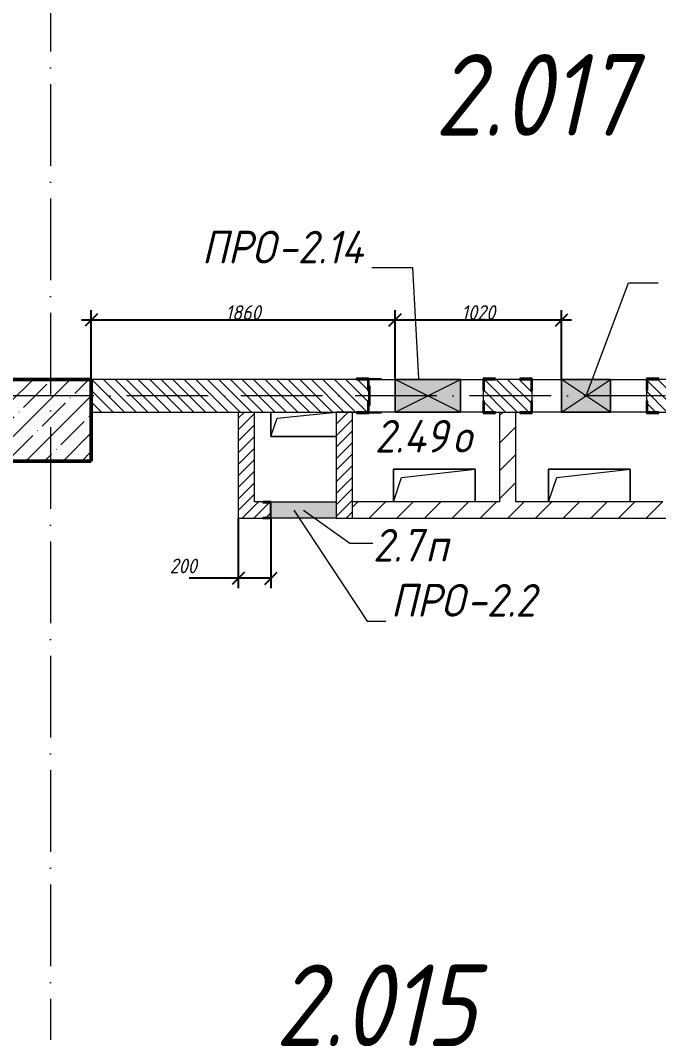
# Model space of a CAD drawing. Header units: millimetres. Extents: x -401725 to 250493, y 305116 to 802890.
# Drawn here: x 32656 to 36566, y 381086 to 387285 of the extents above; entities that cross this region are included whole.
import ezdxf

# ---------------------------------------------------------------- set-up
doc = ezdxf.new("R2010")
doc.units = ezdxf.units.MM
doc.linetypes.add('50_200_ШТРИХ_1Т_ш5_п1_п1_', pattern=[700, 500, -100, 0, -100])
for name, color, linetype, lineweight in [('A-____-____-DIMS', 7, 'Continuous', 9), ('A-DETL-GENF-OTLN', 7, 'Continuous', 9), ('A-FLOR-____-OTLN', 7, 'Continuous', 9), ('A-GENM-____-IDEN', 7, 'Continuous', 9), ('A-GENM-____-MCUT', 7, 'Continuous', 25), ('A-GENM-____-OTLN', 7, 'Continuous', 9), ('A-GENM-____-OTLN-1', 7, 'Continuous', 25), ('A-GLAZ-____-IDEN', 7, 'Continuous', 9), ('A-GLAZ-____-OTLN', 7, 'Continuous', 9), ('A-WALL-____-MCUT', 7, 'Continuous', 13), ('A-WALL-____-PATT-1', 7, 'Continuous', 9), ('A-WALL-FNSH-MCUT-1', 7, 'Continuous', 9), ('I-WALL-____-OTLN', 7, 'Continuous', 9), ('S-COLS-____-MCUT', 7, 'Continuous', 50), ('S-COLS-____-OTLN', 7, 'Continuous', 9), ('S-GRID-____-OTLN-1', 7, '50_200_ШТРИХ_1Т_ш5_п1_п1_', 9), ('Марки помещений', 7, 'Continuous', 9)]:
    doc.layers.add(name, color=color, linetype=linetype, lineweight=lineweight)
doc.styles.add('ISOCPEUR_I_11', font='isocpeui.ttf', dxfattribs={"width": 0.9, "height": 200})
doc.styles.add('ISOCPEUR_I_2', font='isocpeui.ttf', dxfattribs={"width": 0.85, "height": 2.3})
doc.styles.add('ISOCPEUR_I_7', font='isocpeui.ttf', dxfattribs={"width": 0.9, "height": 90})
doc.dimstyles.new('ISO-1_8_0_9К_СРЕДНИЙ_Кладочные_1', dxfattribs={"dimscale": 304.8, "dimtxt": 89.638306, "dimasz": 0.246063, "dimexe": 0.19685, "dimexo": 0, "dimgap": 0, "dimtad": 1, "dimdec": 3, "dimrnd": 0.001, "dimdsep": 46, "dimtxsty": 'ISOCPEUR_I_7', "dimblk1": 'OBLIQUE', "dimblk2": 'OBLIQUE', "dimsah": 1, "dimcen": 0.09, "dimdle": 0.19685, "dimazin": 0, "dimtfac": 1, "dimtdec": 4, "dimtix": 1, "dimtmove": 0, "dimatfit": 3, "dimfxl": 1, "dimtvp": 1, "dimtolj": 1, "dimtzin": 0, "dimarcsym": 2})
doc.dimstyles.new('ISO-1_8_0_9К_СРЕДНИЙ_Кладочные_2', dxfattribs={"dimscale": 304.8, "dimtxt": 89.638306, "dimasz": 0.246063, "dimexe": 0.19685, "dimexo": 0, "dimgap": 0, "dimtad": 1, "dimdec": 3, "dimrnd": 0.001, "dimdsep": 46, "dimtxsty": 'ISOCPEUR_I_7', "dimblk1": 'OBLIQUE', "dimblk2": 'OBLIQUE', "dimsah": 1, "dimcen": 0.09, "dimdle": 0.19685, "dimazin": 0, "dimtfac": 1, "dimtdec": 4, "dimtix": 1, "dimtmove": 1, "dimatfit": 3, "dimfxl": 1, "dimtvp": 1, "dimtolj": 1, "dimtzin": 0, "dimarcsym": 2})
pattern_1 = [(45, (-15659.08, 321904.7), (-84.85281, 84.85281), [])]
pattern_2 = [(45, (-15659.08, 321904.697), (-35.35534, 35.35534), [])]

# ---------------------------------------------------------------- blocks, each defined once
blk = doc.blocks.new('BSC_Колонна _Прямоугольная - 500х500-V46-АР1_План отверстий 2 этажа в осях 1-64_Ю-ЯЯ')
at = {"layer": 'S-COLS-____-OTLN'}
h = blk.add_hatch(dxfattribs=at)
h.set_pattern_fill('FP_56', color=256, style=0, pattern_type=2)
h.set_pattern_definition([(45, (-48500, -62931.04), (-114.04925, 114.04925), []), (45, (-48385.95, -62931.04), (-114.04925, 114.04925), [201.613, -40.323, 3.353, -36.97])])
h.paths.add_polyline_path([(-250, -250), (250, -250), (250, 250), (-250, 250)], flags=0)
at = {"layer": 'S-COLS-____-MCUT'}
for p, q in [((250, 250), (-250, 250)), ((-250, 250), (-250, -250)), ((250, -250), (250, 250)), ((-250, -250), (250, -250))]:
    blk.add_line(p, q, dxfattribs=at)
blk = doc.blocks.new('154_Стойка_СКБ_Уголок - СМ-2180_200-28268025-АР1_План отверстий 2 этажа в осях 1-64_Ю-ЯЯ')
at = {"layer": 'A-GENM-____-MCUT'}
for p, q in [((125, 156), (125, 81)), ((200, 156), (125, 156)), ((131, 81), (131, 150)), ((131, 150), (200, 150)), ((200, 150), (200, 156)), ((125, 81), (131, 81)), ((131, 19), (125, 19)), ((125, 19), (125, -56)), ((131, -50), (131, 19)), ((125, -56), (200, -56)), ((200, -50), (131, -50)), ((200, -56), (200, -50))]:
    blk.add_line(p, q, dxfattribs=at)
blk = doc.blocks.new('Стойка_Влож_Полоса боковая - Полоса-28213942-АР1_План отверстий 2 этажа в осях 1-64_Ю-ЯЯ')
at = {"layer": 'A-GENM-____-OTLN'}
for p, q in [((-5, 60), (0, 60)), ((-5, -60), (-5, 60)), ((0, -60), (-5, -60))]:
    blk.add_line(p, q, dxfattribs=at)
blk = doc.blocks.new('Стойка_Влож_Уголок_Опорный - Уголок-28213941-АР1_План отверстий 2 этажа в осях 1-64_Ю-ЯЯ')
at = {"layer": 'A-GENM-____-OTLN'}
for p, q in [((-212, -6), (-212, 0)), ((0, 0), (0, -6)), ((-212, -75), (-212, -6)), ((-212, -6), (-206, -6)), ((-6, -6), (0, -6)), ((0, -6), (0, -75)), ((-212, -75), (-206, -75)), ((-6, -75), (0, -75))]:
    blk.add_line(p, q, dxfattribs=at)
blk = doc.blocks.new('Фахверк_СКБ_Уголок - 200_3960_зеркало-28268689-АР1_План отверстий 2 этажа в осях 1-64_Ю-ЯЯ')
at = {"layer": 'A-GENM-____-MCUT'}
for p, q in [((200, 156), (125, 156)), ((125, 156), (125, 81)), ((131, 81), (131, 150)), ((131, 150), (200, 150)), ((200, 150), (200, 156)), ((125, 81), (131, 81)), ((131, 19), (125, 19)), ((125, 19), (125, -56)), ((131, -50), (131, 19)), ((125, -56), (200, -56)), ((200, -50), (131, -50)), ((200, -56), (200, -50))]:
    blk.add_line(p, q, dxfattribs=at)
blk = doc.blocks.new('Фахверк_СКБ_Уголок - 200_3960-28268576-АР1_План отверстий 2 этажа в осях 1-64_Ю-ЯЯ')
at = {"layer": 'A-GENM-____-MCUT'}
for p, q in [((200, 156), (125, 156)), ((125, 156), (125, 81)), ((131, 81), (131, 150)), ((131, 150), (200, 150)), ((200, 150), (200, 156)), ((125, 81), (131, 81)), ((131, 19), (125, 19)), ((125, 19), (125, -56)), ((131, -50), (131, 19)), ((125, -56), (200, -56)), ((200, -50), (131, -50)), ((200, -56), (200, -50))]:
    blk.add_line(p, q, dxfattribs=at)
blk = doc.blocks.new('AR_Отверстие Ниша - Лючок-32403922-АР1_План отверстий 2 этажа в осях 1-64_Ю-ЯЯ')
at = {"layer": 'A-GLAZ-____-OTLN'}
blk.add_hatch(color=256, dxfattribs=at).paths.add_polyline_path([(-200, 50), (-200, -50), (200, -50), (200, 50)], flags=0)
for p, q in [((-200, 50), (200, 50)), ((-200, -50), (-200, 50)), ((200, -50), (-200, -50))]:
    blk.add_line(p, q, dxfattribs=at)
blk = doc.blocks.new('154_Фахверк_СКБ_Швеллер - Тип_100_3960-28331862-АР1_План отверстий 2 этажа в осях 1-64_Ю-ЯЯ')
at = {"layer": 'A-GENM-____-MCUT'}
for p, q in [((175, 50), (125, 50)), ((125, 50), (125, -50)), ((128, 47), (175, 47)), ((128, -47), (128, 47)), ((175, 47), (175, 50)), ((125, -50), (175, -50)), ((175, -47), (128, -47)), ((175, -50), (175, -47))]:
    blk.add_line(p, q, dxfattribs=at)
blk = doc.blocks.new('AR_Отверстие прямоугольное _в плите_ - AR_Отверстие прямоугольное _в плите_-V152-АР1_План отверстий 2 этажа в осях 1-64_Ю-ЯЯ')
at = {"layer": 'A-GENM-____-OTLN'}
for p, q in [((250, 100), (-250, 100)), ((-250, 100), (-250, -100)), ((-200, 50), (250, 100)), ((250, -100), (250, 100)), ((-250, -100), (-200, 50))]:
    blk.add_line(p, q, dxfattribs=at)
blk = doc.blocks.new('AR_Отверстие прямоугольное _в плите_ - AR_Отверстие прямоугольное _в плите_-V154-АР1_План отверстий 2 этажа в осях 1-64_Ю-ЯЯ')
at = {"layer": 'A-GENM-____-OTLN'}
for p, q in [((-200, 75), (-200, -75)), ((-162.5, 37.5), (200, 75)), ((-200, -75), (-162.5, 37.5)), ((-200, -75), (200, -75))]:
    blk.add_line(p, q, dxfattribs=at)
blk = doc.blocks.new('AR_Отверстие прямоугольное _в стене_ - AR_Отверстие прямоугольное _в стене__ЭОМ-36405773-АР1_План отверстий 2 этажа в осях 1-64_Ю-ЯЯ')
at = {"layer": 'A-GLAZ-____-OTLN'}
blk.add_hatch(color=256, dxfattribs=at).paths.add_polyline_path([(200, 100), (-200, 100), (-200, -100), (200, -100)], flags=0)
at = {"layer": 'A-DETL-GENF-OTLN'}
for p, q in [((-200, -100), (-200, 100)), ((-200, 100), (200, 100)), ((200, 100), (-200, -100)), ((-200, 100), (200, -100)), ((200, 100), (-200, 100)), ((-200, 100), (-200, -100)), ((200, 100), (200, -100)), ((200, -100), (200, 100)), ((200, -100), (-200, -100)), ((-200, -100), (200, -100))]:
    blk.add_line(p, q, dxfattribs=at)
blk = doc.blocks.new('AR_Отверстие прямоугольное _в стене__БезПР - AR_Отверстие прямоугольное _в стене__БезПР-36392850-АР1_План отверстий 2 этажа в осях 1-64_Ю-ЯЯ')
at = {"layer": 'A-GLAZ-____-OTLN'}
blk.add_hatch(color=256, dxfattribs=at).paths.add_polyline_path([(150, 100), (-150, 100), (-150, -100), (150, -100)], flags=0)
at = {"layer": 'A-DETL-GENF-OTLN'}
for p, q in [((-150, -100), (-150, 100)), ((-150, 100), (150, 100)), ((150, 100), (-150, -100)), ((-150, 100), (150, -100)), ((150, 100), (-150, 100)), ((-150, 100), (-150, -100)), ((150, 100), (150, -100)), ((150, -100), (150, 100)), ((150, -100), (-150, -100)), ((-150, -100), (150, -100))]:
    blk.add_line(p, q, dxfattribs=at)
blk = doc.blocks.new('_Oblique')
at = {"color": 0, "linetype": 'ByBlock', "lineweight": -2}
blk.add_line((-0.5, -0.5), (0.5, 0.5), dxfattribs=at)
blk = doc.blocks.new('*D9015')
at = {"layer": 'A-____-____-DIMS', "color": 0, "lineweight": -2, "transparency": 16777216}
for p, q in [((33990.9, 384235.7), (33990.9, 383808.4)), ((34190.9, 384232.7), (34190.9, 383808.4)), ((33990.9, 383868.4), (33689.7, 383868.4)), ((34190.9, 383868.4), (33930.9, 383868.4))]:
    blk.add_line(p, q, dxfattribs=at)
at = {"layer": 'Defpoints', "color": 0, "transparency": 16777216}
for p in [(33990.9, 384235.7), (34190.9, 384232.7), (34190.9, 383868.4)]:
    blk.add_point(p, dxfattribs=at)
at = {"layer": 'A-____-____-DIMS', "color": 0, "lineweight": -2, "transparency": 16777216, "xscale": 75, "yscale": 75, "zscale": 75, "rotation": 180}
blk.add_blockref('_Oblique', (33990.9, 383868.4), dxfattribs=at)
at = {"layer": 'A-____-____-DIMS', "color": 0, "lineweight": -2, "transparency": 16777216, "xscale": 75, "yscale": 75, "zscale": 75}
blk.add_blockref('_Oblique', (34190.9, 383868.4), dxfattribs=at)
at = {"layer": 'A-____-____-DIMS', "color": 0, "transparency": 16777216, "insert": (33570.9, 383988.4), "char_height": 90, "width": 409.578, "attachment_point": 1, "line_spacing_factor": 1.149209, "style": 'ISOCPEUR_I_7'}
blk.add_mtext('\\A1;200', dxfattribs=at)
blk = doc.blocks.new('*D8973')
at = {"layer": 'A-____-____-DIMS', "color": 0, "lineweight": -2, "transparency": 16777216}
for p, q in [((33090.9, 385085.7), (33090.9, 385509.9)), ((34950.9, 385091.7), (34950.9, 385509.9)), ((33030.9, 385449.9), (35010.9, 385449.9))]:
    blk.add_line(p, q, dxfattribs=at)
at = {"layer": 'Defpoints', "color": 0, "transparency": 16777216}
for p in [(34950.9, 385449.9), (33090.9, 385085.7), (34950.9, 385091.7)]:
    blk.add_point(p, dxfattribs=at)
at = {"layer": 'A-____-____-DIMS', "color": 0, "lineweight": -2, "transparency": 16777216, "xscale": 75, "yscale": 75, "zscale": 75, "rotation": 180}
blk.add_blockref('_Oblique', (33090.9, 385449.9), dxfattribs=at)
at = {"layer": 'A-____-____-DIMS', "color": 0, "lineweight": -2, "transparency": 16777216, "xscale": 75, "yscale": 75, "zscale": 75}
blk.add_blockref('_Oblique', (34950.9, 385449.9), dxfattribs=at)
at = {"layer": 'A-____-____-DIMS', "color": 0, "transparency": 16777216, "insert": (34020.9, 385494.9), "char_height": 90, "width": 504.733, "attachment_point": 5, "style": 'ISOCPEUR_I_7'}
blk.add_mtext('\\A1;1860', dxfattribs=at)
blk = doc.blocks.new('*D8941')
at = {"layer": 'A-____-____-DIMS', "color": 0, "lineweight": -2, "transparency": 16777216}
for p, q in [((34950.9, 385091.7), (34950.9, 385509.9)), ((35970.9, 385085.7), (35970.9, 385509.9)), ((34890.9, 385449.9), (36030.9, 385449.9))]:
    blk.add_line(p, q, dxfattribs=at)
at = {"layer": 'Defpoints', "color": 0, "transparency": 16777216}
for p in [(35970.9, 385449.9), (34950.9, 385091.7), (35970.9, 385085.7)]:
    blk.add_point(p, dxfattribs=at)
at = {"layer": 'A-____-____-DIMS', "color": 0, "lineweight": -2, "transparency": 16777216, "xscale": 75, "yscale": 75, "zscale": 75, "rotation": 180}
blk.add_blockref('_Oblique', (34950.9, 385449.9), dxfattribs=at)
at = {"layer": 'A-____-____-DIMS', "color": 0, "lineweight": -2, "transparency": 16777216, "xscale": 75, "yscale": 75, "zscale": 75}
blk.add_blockref('_Oblique', (35970.9, 385449.9), dxfattribs=at)
at = {"layer": 'A-____-____-DIMS', "color": 0, "transparency": 16777216, "insert": (35460.9, 385494.9), "char_height": 90, "width": 504.733, "attachment_point": 5, "style": 'ISOCPEUR_I_7'}
blk.add_mtext('\\A1;1020', dxfattribs=at)

msp = doc.modelspace()

# ---------------------------------------------------------------- hatches: boundary and pattern name
at = {"layer": 'A-WALL-____-PATT-1'}
h = msp.add_hatch(dxfattribs=at)
h.set_pattern_fill('FP_6', color=256, style=0, pattern_type=2)
h.set_pattern_definition([(135, (-15659.08, 321904.697), (-35.35534, -35.35534), [])])
h.paths.add_polyline_path([(38565.9187, 384885.7392), (38590.9187, 384885.7392), (38590.9187, 385085.7392), (38496.9187, 385085.7392), (38496.9187, 385016.7392), (38490.9187, 385016.7392), (38490.9187, 384954.7392), (38496.9187, 384954.7392), (38496.9187, 384885.7392)], flags=0)
h.paths.add_polyline_path([(36496.9187, 384885.7392), (36784.9187, 384885.7392), (36784.9187, 384954.7392), (36790.9187, 384954.7392), (36790.9187, 385016.7392), (36784.9187, 385016.7392), (36784.9187, 385085.7392), (36496.9187, 385085.7392), (36496.9187, 385016.7392), (36490.9187, 385016.7392), (36490.9187, 384954.7392), (36496.9187, 384954.7392)], flags=0)
h.paths.add_polyline_path([(37496.9187, 384885.7392), (37784.9187, 384885.7392), (37784.9187, 384954.7392), (37790.9187, 384954.7392), (37790.9187, 385016.7392), (37784.9187, 385016.7392), (37784.9187, 385085.7392), (37496.9187, 385085.7392), (37496.9187, 385016.7392), (37490.9187, 385016.7392), (37490.9187, 384954.7392), (37496.9187, 384954.7392), (37496.9187, 384889.7392)], flags=0)
h.paths.add_polyline_path([(35565.9187, 384885.7392), (35784.9187, 384885.7392), (35784.9187, 384954.7392), (35790.9187, 384954.7392), (35790.9187, 385016.7392), (35784.9187, 385016.7392), (35784.9187, 385085.7392), (35496.9187, 385085.7392), (35496.9187, 385016.7392), (35490.9187, 385016.7392), (35490.9187, 384954.7392), (35496.9187, 384954.7392), (35496.9187, 384885.7392)], flags=0)
h.paths.add_polyline_path([(34715.9187, 384885.7392), (34784.9187, 384885.7392), (34784.9187, 384954.7392), (34790.9187, 384954.7392), (34790.9187, 385016.7392), (34784.9187, 385016.7392), (34784.9187, 385085.7392), (33090.9187, 385085.7392), (33090.9187, 384885.7392), (34699.5066, 384885.7392)], flags=0)
h = msp.add_hatch(dxfattribs=at)
h.set_pattern_fill('FP_5', color=256, style=0, pattern_type=2)
h.set_pattern_definition(pattern_2)
h.paths.add_polyline_path([(34090.9187, 384235.7392), (34090.9187, 384885.7392), (33990.9187, 384885.7392), (33990.9187, 384235.7392)], flags=0)
h = msp.add_hatch(dxfattribs=at)
h.set_pattern_fill('FP_5', color=256, style=0, pattern_type=2)
h.set_pattern_definition(pattern_2)
h.paths.add_polyline_path([(34690.9187, 384235.7392), (34690.9187, 384885.7392), (34590.9187, 384885.7392), (34590.9187, 384235.7392)], flags=0)
h = msp.add_hatch(dxfattribs=at)
h.set_pattern_fill('FP_4', color=256, style=0, pattern_type=2)
h.set_pattern_definition(pattern_1)
h.paths.add_polyline_path([(35690.9187, 384335.7392), (35690.9187, 384885.7392), (35590.9187, 384885.7392), (35590.9187, 384335.7392)], flags=0)
h = msp.add_hatch(dxfattribs=at)
h.set_pattern_fill('FP_5', color=256, style=0, pattern_type=2)
h.set_pattern_definition(pattern_2)
h.paths.add_polyline_path([(34140.9187, 384235.7392), (34140.9187, 384238.7392), (34187.9187, 384238.7392), (34187.9187, 384332.7392), (34140.9187, 384332.7392), (34140.9187, 384335.7392), (34090.9187, 384335.7392), (34090.9187, 384235.7392)], flags=0)
h = msp.add_hatch(dxfattribs=at)
h.set_pattern_fill('FP_4', color=256, style=0, pattern_type=2)
h.set_pattern_definition(pattern_1)
h.paths.add_polyline_path([(38290.9187, 384235.7392), (38740.9187, 384235.7392), (38740.9187, 384335.7392), (34690.9187, 384335.7392), (34690.9187, 384235.7392), (38234.508, 384235.7392)], flags=0)

# ---------------------------------------------------------------- linework, layer by layer
at = {"layer": 'A-FLOR-____-OTLN'}
for p, q in [((34190.9187, 384735.7392), (34190.9187, 384885.7392)), ((34590.9187, 384735.7392), (34190.9187, 384735.7392)), ((34940.9187, 384535.7392), (35440.9187, 384535.7392)), ((34940.9187, 384335.7392), (34940.9187, 384535.7392)), ((35440.9187, 384535.7392), (35440.9187, 384335.7392)), ((35890.9187, 384535.7392), (36390.9187, 384535.7392)), ((35890.9187, 384335.7392), (35890.9187, 384535.7392)), ((36390.9187, 384535.7392), (36390.9187, 384335.7392))]:
    msp.add_line(p, q, dxfattribs=at)
at = {"layer": 'A-GENM-____-IDEN'}
for p, q in [((35059.7065, 385768.4307), (34809.8827, 385768.4307)), ((35095.9187, 385091.7392), (35059.7065, 385768.4307)), ((34331.904, 384285.7392), (34779.4578, 383605.9995)), ((34779.4578, 383605.9995), (34895.5455, 383605.9995))]:
    msp.add_line(p, q, dxfattribs=at)
at = {"layer": 'A-GLAZ-____-IDEN'}
for p, q in [((36120.9187, 384985.7392), (36380.8598, 385677.2503)), ((36380.8598, 385677.2503), (36562.9564, 385677.2503)), ((34390.9187, 384285.7392), (34675.1957, 384082.8593)), ((34675.1957, 384082.8593), (34815.5906, 384082.8593))]:
    msp.add_line(p, q, dxfattribs=at)
at = {"layer": 'A-WALL-____-MCUT'}
for p, q in [((34715.9187, 385085.7392), (33090.9187, 385085.7392)), ((35715.9187, 385085.7392), (35565.9187, 385085.7392)), ((36715.9187, 385085.7392), (36565.9187, 385085.7392)), ((34790.9187, 384954.7392), (34790.9187, 385016.7392)), ((35490.9187, 385016.7392), (35490.9187, 384954.7392)), ((35790.9187, 384954.7392), (35790.9187, 385016.7392)), ((36490.9187, 385016.7392), (36490.9187, 384954.7392)), ((33090.9187, 384885.7392), (34715.9187, 384885.7392)), ((35565.9187, 384885.7392), (35715.9187, 384885.7392)), ((36565.9187, 384885.7392), (36715.9187, 384885.7392))]:
    msp.add_line(p, q, dxfattribs=at)
at = {"layer": 'A-WALL-FNSH-MCUT-1'}
for p, q in [((33990.9187, 384885.7392), (33990.9187, 384235.7392)), ((34090.9187, 384335.7392), (34090.9187, 384885.7392)), ((34690.9187, 384885.7392), (34590.9187, 384885.7392)), ((34590.9187, 384885.7392), (34590.9187, 384335.7392)), ((34690.9187, 384235.7392), (34690.9187, 384885.7392)), ((35590.9187, 384885.7392), (35590.9187, 384335.7392)), ((35690.9187, 384335.7392), (35690.9187, 384885.7392)), ((34140.9187, 384335.7392), (34090.9187, 384335.7392)), ((35590.9187, 384335.7392), (34690.9187, 384335.7392)), ((36590.9187, 384335.7392), (35690.9187, 384335.7392)), ((33990.9187, 384235.7392), (34140.9187, 384235.7392)), ((34590.9187, 384235.7392), (38190.9187, 384235.7392))]:
    msp.add_line(p, q, dxfattribs=at)
at = {"layer": 'I-WALL-____-OTLN'}
for p, q in [((34790.9187, 385085.7392), (34950.9187, 385085.7392)), ((35350.9187, 385085.7392), (35490.9187, 385085.7392)), ((35790.9187, 385085.7392), (35970.9187, 385085.7392)), ((36270.9187, 385085.7392), (36490.9187, 385085.7392)), ((34950.9187, 384885.7392), (34790.9187, 384885.7392)), ((35490.9187, 384885.7392), (35350.9187, 384885.7392)), ((35970.9187, 384885.7392), (35790.9187, 384885.7392)), ((36490.9187, 384885.7392), (36270.9187, 384885.7392))]:
    msp.add_line(p, q, dxfattribs=at)
at = {"layer": 'S-GRID-____-OTLN-1'}
for p, q in [((32840.9187, 412797.5486), (32840.9187, 374796.285)), ((88415.3253, 384985.7392), (-20327.8515, 384985.7392))]:
    msp.add_line(p, q, dxfattribs=at)

# ---------------------------------------------------------------- block references
at = {"layer": 'A-GENM-____-OTLN'}
for name, p, rotation in [('Стойка_Влож_Уголок_Опорный - Уголок-28213941-АР1_План отверстий 2 этажа в осях 1-64_Ю-ЯЯ', (34790.9187, 385091.7392), 89.99999999999955), ('Стойка_Влож_Полоса боковая - Полоса-28213942-АР1_План отверстий 2 этажа в осях 1-64_Ю-ЯЯ', (34790.9187, 384985.7392), 180)]:
    msp.add_blockref(name, p, dxfattribs=dict(at, rotation=rotation))
for name, p in [('AR_Отверстие прямоугольное _в плите_ - AR_Отверстие прямоугольное _в плите_-V154-АР1_План отверстий 2 этажа в осях 1-64_Ю-ЯЯ', (34390.9187, 384810.7392)), ('AR_Отверстие прямоугольное _в плите_ - AR_Отверстие прямоугольное _в плите_-V152-АР1_План отверстий 2 этажа в осях 1-64_Ю-ЯЯ', (35190.9187, 384435.7392)), ('AR_Отверстие прямоугольное _в плите_ - AR_Отверстие прямоугольное _в плите_-V152-АР1_План отверстий 2 этажа в осях 1-64_Ю-ЯЯ', (36140.9187, 384435.7392))]:
    msp.add_blockref(name, p, dxfattribs=at)
at = {"layer": 'A-GENM-____-OTLN-1', "rotation": 180}
for name, p in [('154_Стойка_СКБ_Уголок - СМ-2180_200-28268025-АР1_План отверстий 2 этажа в осях 1-64_Ю-ЯЯ', (34915.9187, 385035.7392)), ('Фахверк_СКБ_Уголок - 200_3960-28268576-АР1_План отверстий 2 этажа в осях 1-64_Ю-ЯЯ', (35915.9187, 385035.7392)), ('154_Фахверк_СКБ_Швеллер - Тип_100_3960-28331862-АР1_План отверстий 2 этажа в осях 1-64_Ю-ЯЯ', (34315.9187, 384285.7392))]:
    msp.add_blockref(name, p, dxfattribs=at)
at = {"layer": 'A-GENM-____-OTLN-1'}
for p in [(35365.9187, 384935.7392), (36365.9187, 384935.7392)]:
    msp.add_blockref('Фахверк_СКБ_Уголок - 200_3960_зеркало-28268689-АР1_План отверстий 2 этажа в осях 1-64_Ю-ЯЯ', p, dxfattribs=at)
at = {"layer": 'A-GLAZ-____-OTLN', "rotation": 180}
for name, p in [('AR_Отверстие прямоугольное _в стене_ - AR_Отверстие прямоугольное _в стене__ЭОМ-36405773-АР1_План отверстий 2 этажа в осях 1-64_Ю-ЯЯ', (35150.9187, 384985.7392)), ('AR_Отверстие прямоугольное _в стене__БезПР - AR_Отверстие прямоугольное _в стене__БезПР-36392850-АР1_План отверстий 2 этажа в осях 1-64_Ю-ЯЯ', (36120.9187, 384985.7392)), ('AR_Отверстие Ниша - Лючок-32403922-АР1_План отверстий 2 этажа в осях 1-64_Ю-ЯЯ', (34390.9187, 384285.7392))]:
    msp.add_blockref(name, p, dxfattribs=at)
at = {"layer": 'S-COLS-____-OTLN'}
msp.add_blockref('BSC_Колонна _Прямоугольная - 500х500-V46-АР1_План отверстий 2 этажа в осях 1-64_Ю-ЯЯ', (32840.9187, 384835.7392), dxfattribs=at)

# ---------------------------------------------------------------- texts
at = {"layer": 'A-GENM-____-IDEN', "char_height": 200, "attachment_point": 1, "style": 'ISOCPEUR_I_11'}
for s, insert, width in [('ПРО', (33767.6827, 385995.5468), 562.784625), ('-2.14', (34232.0265, 385995.5468), 692.658), ('ПРО', (34925.1388, 383833.1156), 562.784625), ('-2.2', (35389.4826, 383833.1156), 548.35425)]:
    msp.add_mtext(s, dxfattribs=dict(at, insert=insert, width=width))
at = {"layer": 'A-GLAZ-____-IDEN', "char_height": 200, "attachment_point": 1, "style": 'ISOCPEUR_I_11'}
for s, insert, width in [('2.49', (34827.0522, 384837.8586), 577.215), ('\\fISOCPEUR|b0|i1|c204|p34|;\\W.9;о', (35303.3022, 384837.8586), 158.734125), ('2.7', (34815.5906, 384170.4739), 389.620125), ('\\fISOCPEUR|b0|i1|c204|p34|;\\W.9;п', (35137.0594, 384170.4739), 158.734125)]:
    msp.add_mtext(s, dxfattribs=dict(at, insert=insert, width=width))
at = {"layer": 'Марки помещений', "char_height": 500, "width": 737.5525, "attachment_point": 1, "style": 'ISOCPEUR_I_2'}
for s, insert in [('2.017', (35194.3632, 387077.4162)), ('2.015', (34218.1311, 381503.7848))]:
    msp.add_mtext(s, dxfattribs=dict(at, insert=insert))

# ---------------------------------------------------------------- dimensions: what is measured, and where the dimension line sits
at = {"layer": 'A-____-____-DIMS'}
for base, p1, p2, override, picture, middle in [((34950.9187, 385449.9279), (33090.9187, 385085.7392), (34950.9187, 385091.7392), {"dimpost": '<>', "dimfxl": 1860.009677}, '*D8973', (34020.9187, 385494.9279)), ((35970.9187, 385449.9279), (34950.9187, 385091.7392), (35970.9187, 385085.7392), {"dimpost": '<>', "dimfxl": 1020.017647}, '*D8941', (35460.9187, 385494.9279))]:
    dim = msp.add_linear_dim(base=base, p1=p1, p2=p2, dimstyle='ISO-1_8_0_9К_СРЕДНИЙ_Кладочные_2', override=override, dxfattribs=at)
    dim.commit()
    dim.dimension.update_dxf_attribs({"geometry": picture, "text_midpoint": middle})
dim = msp.add_linear_dim(base=(34190.9187, 383868.4055), p1=(33990.9187, 384235.7392), p2=(34190.9187, 384232.6912), dimstyle='ISO-1_8_0_9К_СРЕДНИЙ_Кладочные_1', override={"dimpost": '<>', "dimfxl": 200.023224}, dxfattribs=at)
dim.commit()
dim.dimension.update_dxf_attribs({"geometry": '*D9015', "text_midpoint": (33775.7078, 383868.4055), "dimtype": 160})

doc.saveas('drawing.dxf')
